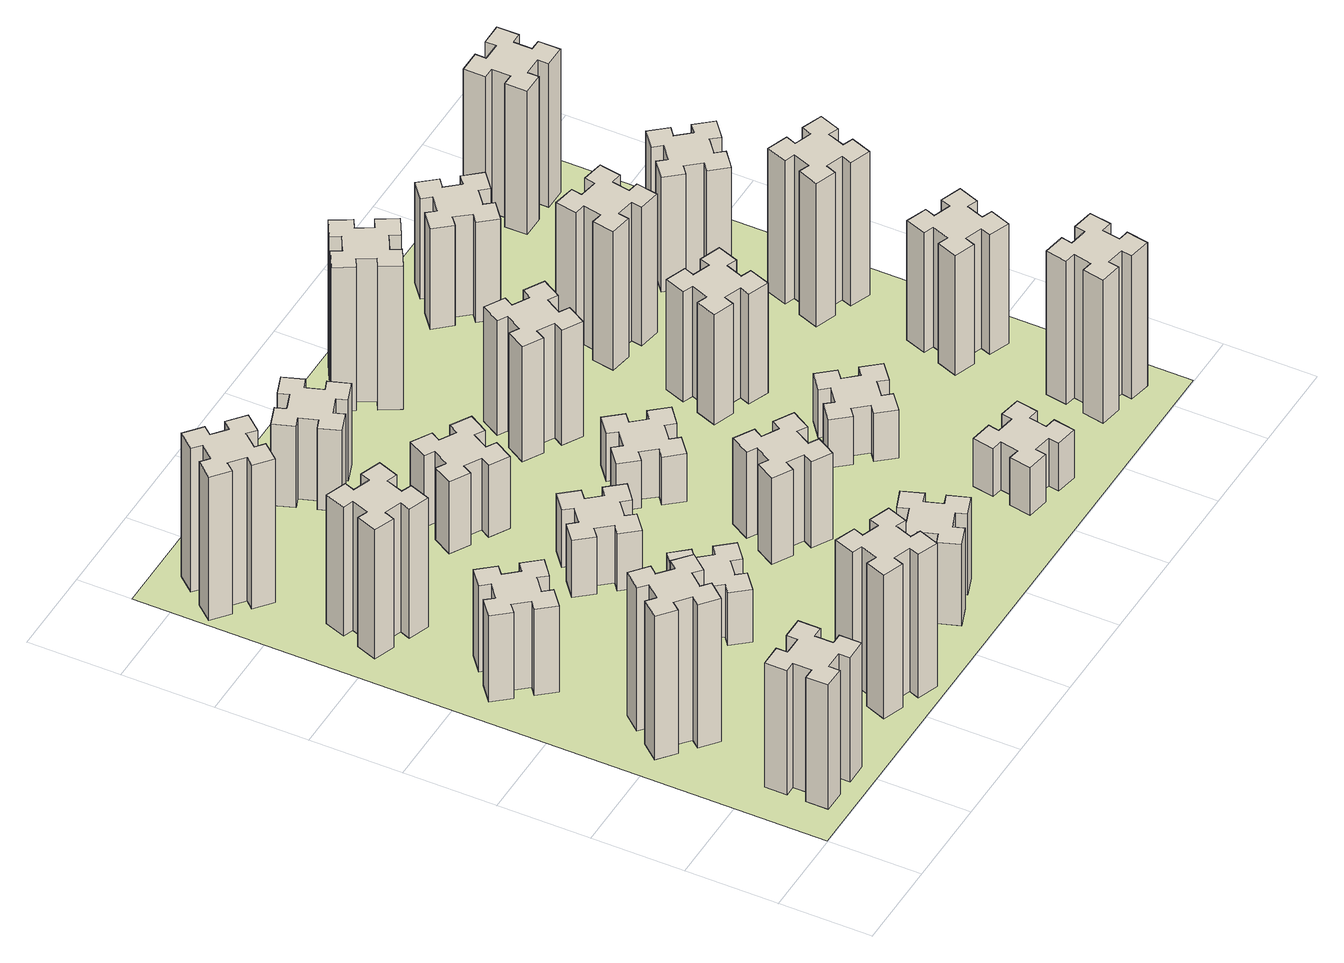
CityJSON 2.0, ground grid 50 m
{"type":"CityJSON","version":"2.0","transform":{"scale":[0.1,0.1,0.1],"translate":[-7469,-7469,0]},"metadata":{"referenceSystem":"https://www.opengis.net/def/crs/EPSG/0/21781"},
"CityObjects":{
"building1":{"type":"Building","attributes":{"class":"1000","function":"1000","usage":"1000","yearOfConstruction":2016,"roofType":"1000","measuredHeight":78,"storeysAboveGround":30,"storeysBelowGround":0},"geometry":[{"type":"Solid","lod":"1","boundaries":[[[[0,1,2,3,4,5,6,7,8,9,10,11,12,13,14,15,16,17,18,19]],[[17,16,20,21]],[[16,15,22,20]],[[15,14,23,22]],[[14,13,24,23]],[[13,12,25,24]],[[12,11,26,25]],[[11,10,27,26]],[[10,9,28,27]],[[9,8,29,28]],[[8,7,30,29]],[[7,6,31,30]],[[6,5,32,31]],[[5,4,33,32]],[[4,3,34,33]],[[3,2,35,34]],[[2,1,36,35]],[[1,0,37,36]],[[0,19,38,37]],[[19,18,39,38]],[[18,17,21,39]],[[24,25,26,27,28,29,30,31,32,33,34,35,36,37,38,39,21,20,22,23]]]]}]},
"building2":{"type":"Building","attributes":{"class":"1000","function":"1000","usage":"1000","yearOfConstruction":2016,"roofType":"1000","measuredHeight":90,"storeysAboveGround":30,"storeysBelowGround":0},"geometry":[{"type":"Solid","lod":"1","boundaries":[[[[40,41,42,43,44,45,46,47,48,49,50,51,52,53,54,55,56,57,58,59]],[[57,56,60,61]],[[56,55,62,60]],[[55,54,63,62]],[[54,53,64,63]],[[53,52,65,64]],[[52,51,66,65]],[[51,50,67,66]],[[50,49,68,67]],[[49,48,69,68]],[[48,47,70,69]],[[47,46,71,70]],[[46,45,72,71]],[[45,44,73,72]],[[44,43,74,73]],[[43,42,75,74]],[[42,41,76,75]],[[41,40,77,76]],[[40,59,78,77]],[[59,58,79,78]],[[58,57,61,79]],[[64,65,66,67,68,69,70,71,72,73,74,75,76,77,78,79,61,60,62,63]]]]}]},
"building3":{"type":"Building","attributes":{"class":"1000","function":"1000","usage":"1000","yearOfConstruction":2016,"roofType":"1000","measuredHeight":54,"storeysAboveGround":30,"storeysBelowGround":0},"geometry":[{"type":"Solid","lod":"1","boundaries":[[[[80,81,82,83,84,85,86,87,88,89,90,91,92,93,94,95,96,97,98,99]],[[97,96,100,101]],[[96,95,102,100]],[[95,94,103,102]],[[94,93,104,103]],[[93,92,105,104]],[[92,91,106,105]],[[91,90,107,106]],[[90,89,108,107]],[[89,88,109,108]],[[88,87,110,109]],[[87,86,111,110]],[[86,85,112,111]],[[85,84,113,112]],[[84,83,114,113]],[[83,82,115,114]],[[82,81,116,115]],[[81,80,117,116]],[[80,99,118,117]],[[99,98,119,118]],[[98,97,101,119]],[[104,105,106,107,108,109,110,111,112,113,114,115,116,117,118,119,101,100,102,103]]]]}]},
"building4":{"type":"Building","attributes":{"class":"1000","function":"1000","usage":"1000","yearOfConstruction":2016,"roofType":"1000","measuredHeight":81,"storeysAboveGround":30,"storeysBelowGround":0},"geometry":[{"type":"Solid","lod":"1","boundaries":[[[[120,121,122,123,124,125,126,127,128,129,130,131,132,133,134,135,136,137,138,139]],[[137,136,140,141]],[[136,135,142,140]],[[135,134,143,142]],[[134,133,144,143]],[[133,132,145,144]],[[132,131,146,145]],[[131,130,147,146]],[[130,129,148,147]],[[129,128,149,148]],[[128,127,150,149]],[[127,126,151,150]],[[126,125,152,151]],[[125,124,153,152]],[[124,123,154,153]],[[123,122,155,154]],[[122,121,156,155]],[[121,120,157,156]],[[120,139,158,157]],[[139,138,159,158]],[[138,137,141,159]],[[144,145,146,147,148,149,150,151,152,153,154,155,156,157,158,159,141,140,142,143]]]]}]},
"building5":{"type":"Building","attributes":{"class":"1000","function":"1000","usage":"1000","yearOfConstruction":2016,"roofType":"1000","measuredHeight":90,"storeysAboveGround":30,"storeysBelowGround":0},"geometry":[{"type":"Solid","lod":"1","boundaries":[[[[160,161,162,163,164,165,166,167,168,169,170,171,172,173,174,175,176,177,178,179]],[[177,176,180,181]],[[176,175,182,180]],[[175,174,183,182]],[[174,173,184,183]],[[173,172,185,184]],[[172,171,186,185]],[[171,170,187,186]],[[170,169,188,187]],[[169,168,189,188]],[[168,167,190,189]],[[167,166,191,190]],[[166,165,192,191]],[[165,164,193,192]],[[164,163,194,193]],[[163,162,195,194]],[[162,161,196,195]],[[161,160,197,196]],[[160,179,198,197]],[[179,178,199,198]],[[178,177,181,199]],[[184,185,186,187,188,189,190,191,192,193,194,195,196,197,198,199,181,180,182,183]]]]}]},
"building6":{"type":"Building","attributes":{"class":"1000","function":"1000","usage":"1000","yearOfConstruction":2016,"roofType":"1000","measuredHeight":90,"storeysAboveGround":30,"storeysBelowGround":0},"geometry":[{"type":"Solid","lod":"1","boundaries":[[[[200,201,202,203,204,205,206,207,208,209,210,211,212,213,214,215,216,217,218,219]],[[217,216,220,221]],[[216,215,222,220]],[[215,214,223,222]],[[214,213,224,223]],[[213,212,225,224]],[[212,211,226,225]],[[211,210,227,226]],[[210,209,228,227]],[[209,208,229,228]],[[208,207,230,229]],[[207,206,231,230]],[[206,205,232,231]],[[205,204,233,232]],[[204,203,234,233]],[[203,202,235,234]],[[202,201,236,235]],[[201,200,237,236]],[[200,219,238,237]],[[219,218,239,238]],[[218,217,221,239]],[[224,225,226,227,228,229,230,231,232,233,234,235,236,237,238,239,221,220,222,223]]]]}]},
"building7":{"type":"Building","attributes":{"class":"1000","function":"1000","usage":"1000","yearOfConstruction":2016,"roofType":"1000","measuredHeight":33,"storeysAboveGround":30,"storeysBelowGround":0},"geometry":[{"type":"Solid","lod":"1","boundaries":[[[[240,241,242,243,244,245,246,247,248,249,250,251,252,253,254,255,256,257,258,259]],[[257,256,260,261]],[[256,255,262,260]],[[255,254,263,262]],[[254,253,264,263]],[[253,252,265,264]],[[252,251,266,265]],[[251,250,267,266]],[[250,249,268,267]],[[249,248,269,268]],[[248,247,270,269]],[[247,246,271,270]],[[246,245,272,271]],[[245,244,273,272]],[[244,243,274,273]],[[243,242,275,274]],[[242,241,276,275]],[[241,240,277,276]],[[240,259,278,277]],[[259,258,279,278]],[[258,257,261,279]],[[264,265,266,267,268,269,270,271,272,273,274,275,276,277,278,279,261,260,262,263]]]]}]},
"building8":{"type":"Building","attributes":{"class":"1000","function":"1000","usage":"1000","yearOfConstruction":2016,"roofType":"1000","measuredHeight":36,"storeysAboveGround":30,"storeysBelowGround":0},"geometry":[{"type":"Solid","lod":"1","boundaries":[[[[280,281,282,283,284,285,286,287,288,289,290,291,292,293,294,295,296,297,298,299]],[[297,296,300,301]],[[296,295,302,300]],[[295,294,303,302]],[[294,293,304,303]],[[293,292,305,304]],[[292,291,306,305]],[[291,290,307,306]],[[290,289,308,307]],[[289,288,309,308]],[[288,287,310,309]],[[287,286,311,310]],[[286,285,312,311]],[[285,284,313,312]],[[284,283,314,313]],[[283,282,315,314]],[[282,281,316,315]],[[281,280,317,316]],[[280,299,318,317]],[[299,298,319,318]],[[298,297,301,319]],[[304,305,306,307,308,309,310,311,312,313,314,315,316,317,318,319,301,300,302,303]]]]}]},
"building9":{"type":"Building","attributes":{"class":"1000","function":"1000","usage":"1000","yearOfConstruction":2016,"roofType":"1000","measuredHeight":51,"storeysAboveGround":30,"storeysBelowGround":0},"geometry":[{"type":"Solid","lod":"1","boundaries":[[[[320,321,322,323,324,325,326,327,328,329,330,331,332,333,334,335,336,337,338,339]],[[337,336,340,341]],[[336,335,342,340]],[[335,334,343,342]],[[334,333,344,343]],[[333,332,345,344]],[[332,331,346,345]],[[331,330,347,346]],[[330,329,348,347]],[[329,328,349,348]],[[328,327,350,349]],[[327,326,351,350]],[[326,325,352,351]],[[325,324,353,352]],[[324,323,354,353]],[[323,322,355,354]],[[322,321,356,355]],[[321,320,357,356]],[[320,339,358,357]],[[339,338,359,358]],[[338,337,341,359]],[[344,345,346,347,348,349,350,351,352,353,354,355,356,357,358,359,341,340,342,343]]]]}]},
"building10":{"type":"Building","attributes":{"class":"1000","function":"1000","usage":"1000","yearOfConstruction":2016,"roofType":"1000","measuredHeight":45,"storeysAboveGround":30,"storeysBelowGround":0},"geometry":[{"type":"Solid","lod":"1","boundaries":[[[[360,361,362,363,364,365,366,367,368,369,370,371,372,373,374,375,376,377,378,379]],[[377,376,380,381]],[[376,375,382,380]],[[375,374,383,382]],[[374,373,384,383]],[[373,372,385,384]],[[372,371,386,385]],[[371,370,387,386]],[[370,369,388,387]],[[369,368,389,388]],[[368,367,390,389]],[[367,366,391,390]],[[366,365,392,391]],[[365,364,393,392]],[[364,363,394,393]],[[363,362,395,394]],[[362,361,396,395]],[[361,360,397,396]],[[360,379,398,397]],[[379,378,399,398]],[[378,377,381,399]],[[384,385,386,387,388,389,390,391,392,393,394,395,396,397,398,399,381,380,382,383]]]]}]},
"building11":{"type":"Building","attributes":{"class":"1000","function":"1000","usage":"1000","yearOfConstruction":2016,"roofType":"1000","measuredHeight":51,"storeysAboveGround":30,"storeysBelowGround":0},"geometry":[{"type":"Solid","lod":"1","boundaries":[[[[400,401,402,403,404,405,406,407,408,409,410,411,412,413,414,415,416,417,418,419]],[[417,416,420,421]],[[416,415,422,420]],[[415,414,423,422]],[[414,413,424,423]],[[413,412,425,424]],[[412,411,426,425]],[[411,410,427,426]],[[410,409,428,427]],[[409,408,429,428]],[[408,407,430,429]],[[407,406,431,430]],[[406,405,432,431]],[[405,404,433,432]],[[404,403,434,433]],[[403,402,435,434]],[[402,401,436,435]],[[401,400,437,436]],[[400,419,438,437]],[[419,418,439,438]],[[418,417,421,439]],[[424,425,426,427,428,429,430,431,432,433,434,435,436,437,438,439,421,420,422,423]]]]}]},
"building12":{"type":"Building","attributes":{"class":"1000","function":"1000","usage":"1000","yearOfConstruction":2016,"roofType":"1000","measuredHeight":54,"storeysAboveGround":30,"storeysBelowGround":0},"geometry":[{"type":"Solid","lod":"1","boundaries":[[[[440,441,442,443,444,445,446,447,448,449,450,451,452,453,454,455,456,457,458,459]],[[457,456,460,461]],[[456,455,462,460]],[[455,454,463,462]],[[454,453,464,463]],[[453,452,465,464]],[[452,451,466,465]],[[451,450,467,466]],[[450,449,468,467]],[[449,448,469,468]],[[448,447,470,469]],[[447,446,471,470]],[[446,445,472,471]],[[445,444,473,472]],[[444,443,474,473]],[[443,442,475,474]],[[442,441,476,475]],[[441,440,477,476]],[[440,459,478,477]],[[459,458,479,478]],[[458,457,461,479]],[[464,465,466,467,468,469,470,471,472,473,474,475,476,477,478,479,461,460,462,463]]]]}]},
"building13":{"type":"Building","attributes":{"class":"1000","function":"1000","usage":"1000","yearOfConstruction":2016,"roofType":"1000","measuredHeight":30,"storeysAboveGround":30,"storeysBelowGround":0},"geometry":[{"type":"Solid","lod":"1","boundaries":[[[[480,481,482,483,484,485,486,487,488,489,490,491,492,493,494,495,496,497,498,499]],[[497,496,500,501]],[[496,495,502,500]],[[495,494,503,502]],[[494,493,504,503]],[[493,492,505,504]],[[492,491,506,505]],[[491,490,507,506]],[[490,489,508,507]],[[489,488,509,508]],[[488,487,510,509]],[[487,486,511,510]],[[486,485,512,511]],[[485,484,513,512]],[[484,483,514,513]],[[483,482,515,514]],[[482,481,516,515]],[[481,480,517,516]],[[480,499,518,517]],[[499,498,519,518]],[[498,497,501,519]],[[504,505,506,507,508,509,510,511,512,513,514,515,516,517,518,519,501,500,502,503]]]]}]},
"building14":{"type":"Building","attributes":{"class":"1000","function":"1000","usage":"1000","yearOfConstruction":2016,"roofType":"1000","measuredHeight":72,"storeysAboveGround":30,"storeysBelowGround":0},"geometry":[{"type":"Solid","lod":"1","boundaries":[[[[520,521,522,523,524,525,526,527,528,529,530,531,532,533,534,535,536,537,538,539]],[[537,536,540,541]],[[536,535,542,540]],[[535,534,543,542]],[[534,533,544,543]],[[533,532,545,544]],[[532,531,546,545]],[[531,530,547,546]],[[530,529,548,547]],[[529,528,549,548]],[[528,527,550,549]],[[527,526,551,550]],[[526,525,552,551]],[[525,524,553,552]],[[524,523,554,553]],[[523,522,555,554]],[[522,521,556,555]],[[521,520,557,556]],[[520,539,558,557]],[[539,538,559,558]],[[538,537,541,559]],[[544,545,546,547,548,549,550,551,552,553,554,555,556,557,558,559,541,540,542,543]]]]}]},
"building15":{"type":"Building","attributes":{"class":"1000","function":"1000","usage":"1000","yearOfConstruction":2016,"roofType":"1000","measuredHeight":30,"storeysAboveGround":30,"storeysBelowGround":0},"geometry":[{"type":"Solid","lod":"1","boundaries":[[[[560,561,562,563,564,565,566,567,568,569,570,571,572,573,574,575,576,577,578,579]],[[577,576,580,581]],[[576,575,582,580]],[[575,574,583,582]],[[574,573,584,583]],[[573,572,585,584]],[[572,571,586,585]],[[571,570,587,586]],[[570,569,588,587]],[[569,568,589,588]],[[568,567,590,589]],[[567,566,591,590]],[[566,565,592,591]],[[565,564,593,592]],[[564,563,594,593]],[[563,562,595,594]],[[562,561,596,595]],[[561,560,597,596]],[[560,579,598,597]],[[579,578,599,598]],[[578,577,581,599]],[[584,585,586,587,588,589,590,591,592,593,594,595,596,597,598,599,581,580,582,583]]]]}]},
"building16":{"type":"Building","attributes":{"class":"1000","function":"1000","usage":"1000","yearOfConstruction":2016,"roofType":"1000","measuredHeight":90,"storeysAboveGround":30,"storeysBelowGround":0},"geometry":[{"type":"Solid","lod":"1","boundaries":[[[[600,601,602,603,604,605,606,607,608,609,610,611,612,613,614,615,616,617,618,619]],[[617,616,620,621]],[[616,615,622,620]],[[615,614,623,622]],[[614,613,624,623]],[[613,612,625,624]],[[612,611,626,625]],[[611,610,627,626]],[[610,609,628,627]],[[609,608,629,628]],[[608,607,630,629]],[[607,606,631,630]],[[606,605,632,631]],[[605,604,633,632]],[[604,603,634,633]],[[603,602,635,634]],[[602,601,636,635]],[[601,600,637,636]],[[600,619,638,637]],[[619,618,639,638]],[[618,617,621,639]],[[624,625,626,627,628,629,630,631,632,633,634,635,636,637,638,639,621,620,622,623]]]]}]},
"building17":{"type":"Building","attributes":{"class":"1000","function":"1000","usage":"1000","yearOfConstruction":2016,"roofType":"1000","measuredHeight":30,"storeysAboveGround":30,"storeysBelowGround":0},"geometry":[{"type":"Solid","lod":"1","boundaries":[[[[640,641,642,643,644,645,646,647,648,649,650,651,652,653,654,655,656,657,658,659]],[[657,656,660,661]],[[656,655,662,660]],[[655,654,663,662]],[[654,653,664,663]],[[653,652,665,664]],[[652,651,666,665]],[[651,650,667,666]],[[650,649,668,667]],[[649,648,669,668]],[[648,647,670,669]],[[647,646,671,670]],[[646,645,672,671]],[[645,644,673,672]],[[644,643,674,673]],[[643,642,675,674]],[[642,641,676,675]],[[641,640,677,676]],[[640,659,678,677]],[[659,658,679,678]],[[658,657,661,679]],[[664,665,666,667,668,669,670,671,672,673,674,675,676,677,678,679,661,660,662,663]]]]}]},
"building18":{"type":"Building","attributes":{"class":"1000","function":"1000","usage":"1000","yearOfConstruction":2016,"roofType":"1000","measuredHeight":69,"storeysAboveGround":30,"storeysBelowGround":0},"geometry":[{"type":"Solid","lod":"1","boundaries":[[[[680,681,682,683,684,685,686,687,688,689,690,691,692,693,694,695,696,697,698,699]],[[697,696,700,701]],[[696,695,702,700]],[[695,694,703,702]],[[694,693,704,703]],[[693,692,705,704]],[[692,691,706,705]],[[691,690,707,706]],[[690,689,708,707]],[[689,688,709,708]],[[688,687,710,709]],[[687,686,711,710]],[[686,685,712,711]],[[685,684,713,712]],[[684,683,714,713]],[[683,682,715,714]],[[682,681,716,715]],[[681,680,717,716]],[[680,699,718,717]],[[699,698,719,718]],[[698,697,701,719]],[[704,705,706,707,708,709,710,711,712,713,714,715,716,717,718,719,701,700,702,703]]]]}]},
"building19":{"type":"Building","attributes":{"class":"1000","function":"1000","usage":"1000","yearOfConstruction":2016,"roofType":"1000","measuredHeight":87,"storeysAboveGround":30,"storeysBelowGround":0},"geometry":[{"type":"Solid","lod":"1","boundaries":[[[[720,721,722,723,724,725,726,727,728,729,730,731,732,733,734,735,736,737,738,739]],[[737,736,740,741]],[[736,735,742,740]],[[735,734,743,742]],[[734,733,744,743]],[[733,732,745,744]],[[732,731,746,745]],[[731,730,747,746]],[[730,729,748,747]],[[729,728,749,748]],[[728,727,750,749]],[[727,726,751,750]],[[726,725,752,751]],[[725,724,753,752]],[[724,723,754,753]],[[723,722,755,754]],[[722,721,756,755]],[[721,720,757,756]],[[720,739,758,757]],[[739,738,759,758]],[[738,737,741,759]],[[744,745,746,747,748,749,750,751,752,753,754,755,756,757,758,759,741,740,742,743]]]]}]},
"building20":{"type":"Building","attributes":{"class":"1000","function":"1000","usage":"1000","yearOfConstruction":2016,"roofType":"1000","measuredHeight":90,"storeysAboveGround":30,"storeysBelowGround":0},"geometry":[{"type":"Solid","lod":"1","boundaries":[[[[760,761,762,763,764,765,766,767,768,769,770,771,772,773,774,775,776,777,778,779]],[[777,776,780,781]],[[776,775,782,780]],[[775,774,783,782]],[[774,773,784,783]],[[773,772,785,784]],[[772,771,786,785]],[[771,770,787,786]],[[770,769,788,787]],[[769,768,789,788]],[[768,767,790,789]],[[767,766,791,790]],[[766,765,792,791]],[[765,764,793,792]],[[764,763,794,793]],[[763,762,795,794]],[[762,761,796,795]],[[761,760,797,796]],[[760,779,798,797]],[[779,778,799,798]],[[778,777,781,799]],[[784,785,786,787,788,789,790,791,792,793,794,795,796,797,798,799,781,780,782,783]]]]}]},
"building21":{"type":"Building","attributes":{"class":"1000","function":"1000","usage":"1000","yearOfConstruction":2016,"roofType":"1000","measuredHeight":63,"storeysAboveGround":30,"storeysBelowGround":0},"geometry":[{"type":"Solid","lod":"1","boundaries":[[[[800,801,802,803,804,805,806,807,808,809,810,811,812,813,814,815,816,817,818,819]],[[817,816,820,821]],[[816,815,822,820]],[[815,814,823,822]],[[814,813,824,823]],[[813,812,825,824]],[[812,811,826,825]],[[811,810,827,826]],[[810,809,828,827]],[[809,808,829,828]],[[808,807,830,829]],[[807,806,831,830]],[[806,805,832,831]],[[805,804,833,832]],[[804,803,834,833]],[[803,802,835,834]],[[802,801,836,835]],[[801,800,837,836]],[[800,819,838,837]],[[819,818,839,838]],[[818,817,821,839]],[[824,825,826,827,828,829,830,831,832,833,834,835,836,837,838,839,821,820,822,823]]]]}]},
"building22":{"type":"Building","attributes":{"class":"1000","function":"1000","usage":"1000","yearOfConstruction":2016,"roofType":"1000","measuredHeight":75,"storeysAboveGround":30,"storeysBelowGround":0},"geometry":[{"type":"Solid","lod":"1","boundaries":[[[[840,841,842,843,844,845,846,847,848,849,850,851,852,853,854,855,856,857,858,859]],[[857,856,860,861]],[[856,855,862,860]],[[855,854,863,862]],[[854,853,864,863]],[[853,852,865,864]],[[852,851,866,865]],[[851,850,867,866]],[[850,849,868,867]],[[849,848,869,868]],[[848,847,870,869]],[[847,846,871,870]],[[846,845,872,871]],[[845,844,873,872]],[[844,843,874,873]],[[843,842,875,874]],[[842,841,876,875]],[[841,840,877,876]],[[840,859,878,877]],[[859,858,879,878]],[[858,857,861,879]],[[864,865,866,867,868,869,870,871,872,873,874,875,876,877,878,879,861,860,862,863]]]]}]},
"building23":{"type":"Building","attributes":{"class":"1000","function":"1000","usage":"1000","yearOfConstruction":2016,"roofType":"1000","measuredHeight":90,"storeysAboveGround":30,"storeysBelowGround":0},"geometry":[{"type":"Solid","lod":"1","boundaries":[[[[880,881,882,883,884,885,886,887,888,889,890,891,892,893,894,895,896,897,898,899]],[[897,896,900,901]],[[896,895,902,900]],[[895,894,903,902]],[[894,893,904,903]],[[893,892,905,904]],[[892,891,906,905]],[[891,890,907,906]],[[890,889,908,907]],[[889,888,909,908]],[[888,887,910,909]],[[887,886,911,910]],[[886,885,912,911]],[[885,884,913,912]],[[884,883,914,913]],[[883,882,915,914]],[[882,881,916,915]],[[881,880,917,916]],[[880,899,918,917]],[[899,898,919,918]],[[898,897,901,919]],[[904,905,906,907,908,909,910,911,912,913,914,915,916,917,918,919,901,900,902,903]]]]}]},
"building24":{"type":"Building","attributes":{"class":"1000","function":"1000","usage":"1000","yearOfConstruction":2016,"roofType":"1000","measuredHeight":72,"storeysAboveGround":30,"storeysBelowGround":0},"geometry":[{"type":"Solid","lod":"1","boundaries":[[[[920,921,922,923,924,925,926,927,928,929,930,931,932,933,934,935,936,937,938,939]],[[937,936,940,941]],[[936,935,942,940]],[[935,934,943,942]],[[934,933,944,943]],[[933,932,945,944]],[[932,931,946,945]],[[931,930,947,946]],[[930,929,948,947]],[[929,928,949,948]],[[928,927,950,949]],[[927,926,951,950]],[[926,925,952,951]],[[925,924,953,952]],[[924,923,954,953]],[[923,922,955,954]],[[922,921,956,955]],[[921,920,957,956]],[[920,939,958,957]],[[939,938,959,958]],[[938,937,941,959]],[[944,945,946,947,948,949,950,951,952,953,954,955,956,957,958,959,941,940,942,943]]]]}]},
"building25":{"type":"Building","attributes":{"class":"1000","function":"1000","usage":"1000","yearOfConstruction":2016,"roofType":"1000","measuredHeight":90,"storeysAboveGround":30,"storeysBelowGround":0},"geometry":[{"type":"Solid","lod":"1","boundaries":[[[[960,961,962,963,964,965,966,967,968,969,970,971,972,973,974,975,976,977,978,979]],[[977,976,980,981]],[[976,975,982,980]],[[975,974,983,982]],[[974,973,984,983]],[[973,972,985,984]],[[972,971,986,985]],[[971,970,987,986]],[[970,969,988,987]],[[969,968,989,988]],[[968,967,990,989]],[[967,966,991,990]],[[966,965,992,991]],[[965,964,993,992]],[[964,963,994,993]],[[963,962,995,994]],[[962,961,996,995]],[[961,960,997,996]],[[960,979,998,997]],[[979,978,999,998]],[[978,977,981,999]],[[984,985,986,987,988,989,990,991,992,993,994,995,996,997,998,999,981,980,982,983]]]]}]},
"landuse1":{"type":"LandUse","attributes":{"name":"plot1","function":"1010"},"geometry":[{"type":"MultiSurface","lod":"1","boundaries":[[[1000,1001,1002,1003]]]}]}
},
"vertices":[
[265,325,0],[265,225,0],[205,225,0],[205,105,0],[325,105,0],[325,165,0],[425,165,0],[425,105,0],[545,105,0],[545,225,0],[485,225,0],[485,325,0],[545,325,0],[545,445,0],[425,445,0],[425,385,0],[325,385,0],[325,445,0],[205,445,0],[205,325,0],[325,385,780],[325,445,780],[425,385,780],[425,445,780],[545,445,780],[545,325,780],[485,325,780],[485,225,780],[545,225,780],[545,105,780],[425,105,780],[425,165,780],[325,165,780],[325,105,780],[205,105,780],[205,225,780],[265,225,780],[265,325,780],[205,325,780],[205,445,780],
[484,1067,0],[408,1132,0],[446,1178,0],[354,1255,0],[277,1163,0],[323,1124,0],[259,1048,0],[213,1086,0],[136,994,0],[228,917,0],[266,963,0],[343,899,0],[304,853,0],[396,776,0],[473,868,0],[427,906,0],[492,983,0],[538,944,0],[615,1036,0],[523,1113,0],[492,983,900],[538,944,900],[427,906,900],[473,868,900],[396,776,900],[304,853,900],[343,899,900],[266,963,900],[228,917,900],[136,994,900],[213,1086,900],[259,1048,900],[323,1124,900],[277,1163,900],[354,1255,900],[446,1178,900],[408,1132,900],[484,1067,900],[523,1113,900],[615,1036,900],
[492,1888,0],[427,1964,0],[473,2003,0],[396,2095,0],[304,2018,0],[343,1972,0],[266,1907,0],[228,1953,0],[136,1876,0],[213,1784,0],[259,1823,0],[323,1746,0],[277,1708,0],[354,1616,0],[446,1693,0],[408,1739,0],[484,1803,0],[523,1757,0],[615,1834,0],[538,1926,0],[484,1803,540],[523,1757,540],[408,1739,540],[446,1693,540],[354,1616,540],[277,1708,540],[323,1746,540],[259,1823,540],[213,1784,540],[136,1876,540],[228,1953,540],[266,1907,540],[343,1972,540],[304,2018,540],[396,2095,540],[473,2003,540],[427,1964,540],[492,1888,540],[538,1926,540],[615,1834,540],
[462,2511,0],[496,2605,0],[552,2584,0],[593,2697,0],[480,2738,0],[460,2682,0],[366,2716,0],[387,2772,0],[274,2813,0],[233,2700,0],[289,2680,0],[255,2586,0],[199,2607,0],[157,2494,0],[270,2453,0],[291,2509,0],[385,2475,0],[364,2419,0],[477,2377,0],[518,2490,0],[385,2475,810],[364,2419,810],[291,2509,810],[270,2453,810],[157,2494,810],[199,2607,810],[255,2586,810],[289,2680,810],[233,2700,810],[274,2813,810],[387,2772,810],[366,2716,810],[460,2682,810],[480,2738,810],[593,2697,810],[552,2584,810],[496,2605,810],[462,2511,810],[518,2490,810],[477,2377,810],
[1029,360,0],[995,266,0],[939,287,0],[897,174,0],[1010,133,0],[1031,189,0],[1125,155,0],[1104,99,0],[1217,57,0],[1258,170,0],[1202,191,0],[1236,285,0],[1292,264,0],[1333,377,0],[1220,418,0],[1200,362,0],[1106,396,0],[1127,452,0],[1014,493,0],[973,380,0],[1106,396,900],[1127,452,900],[1200,362,900],[1220,418,900],[1333,377,900],[1292,264,900],[1236,285,900],[1202,191,900],[1258,170,900],[1217,57,900],[1104,99,900],[1125,155,900],[1031,189,900],[1010,133,900],[897,174,900],[939,287,900],[995,266,900],[1029,360,900],[973,380,900],[1014,493,900],
[384,3387,0],[308,3452,0],[346,3498,0],[254,3575,0],[177,3483,0],[223,3444,0],[159,3368,0],[113,3406,0],[36,3314,0],[128,3237,0],[166,3283,0],[243,3219,0],[204,3173,0],[296,3096,0],[373,3188,0],[327,3226,0],[392,3303,0],[438,3264,0],[515,3356,0],[423,3433,0],[392,3303,900],[438,3264,900],[327,3226,900],[373,3188,900],[296,3096,900],[204,3173,900],[243,3219,900],[166,3283,900],[128,3237,900],[36,3314,900],[113,3406,900],[159,3368,900],[223,3444,900],[177,3483,900],[254,3575,900],[346,3498,900],[308,3452,900],[384,3387,900],[423,3433,900],[515,3356,900],
[1083,1332,0],[1006,1267,0],[968,1313,0],[876,1236,0],[953,1144,0],[999,1183,0],[1063,1106,0],[1017,1068,0],[1094,976,0],[1186,1053,0],[1148,1099,0],[1224,1163,0],[1263,1117,0],[1355,1194,0],[1278,1286,0],[1232,1248,0],[1167,1324,0],[1213,1363,0],[1136,1455,0],[1044,1378,0],[1167,1324,330],[1213,1363,330],[1232,1248,330],[1278,1286,330],[1355,1194,330],[1263,1117,330],[1224,1163,330],[1148,1099,330],[1186,1053,330],[1094,976,330],[1017,1068,330],[1063,1106,330],[999,1183,330],[953,1144,330],[876,1236,330],[968,1313,330],[1006,1267,330],[1083,1332,330],[1044,1378,330],[1136,1455,330],
[1183,1972,0],[1106,1907,0],[1068,1953,0],[976,1876,0],[1053,1784,0],[1099,1823,0],[1163,1746,0],[1117,1708,0],[1194,1616,0],[1286,1693,0],[1248,1739,0],[1324,1803,0],[1363,1757,0],[1455,1834,0],[1378,1926,0],[1332,1888,0],[1267,1964,0],[1313,2003,0],[1236,2095,0],[1144,2018,0],[1267,1964,360],[1313,2003,360],[1332,1888,360],[1378,1926,360],[1455,1834,360],[1363,1757,360],[1324,1803,360],[1248,1739,360],[1286,1693,360],[1194,1616,360],[1117,1708,360],[1163,1746,360],[1099,1823,360],[1053,1784,360],[976,1876,360],[1068,1953,360],[1106,1907,360],[1183,1972,360],[1144,2018,360],[1236,2095,360],
[1765,496,0],[1671,462,0],[1650,518,0],[1537,477,0],[1579,364,0],[1635,385,0],[1669,291,0],[1613,270,0],[1654,157,0],[1767,199,0],[1746,255,0],[1840,289,0],[1860,233,0],[1973,274,0],[1932,387,0],[1876,366,0],[1842,460,0],[1898,480,0],[1857,593,0],[1744,552,0],[1842,460,510],[1898,480,510],[1876,366,510],[1932,387,510],[1973,274,510],[1860,233,510],[1840,289,510],[1746,255,510],[1767,199,510],[1654,157,510],[1613,270,510],[1669,291,510],[1635,385,510],[1579,364,510],[1537,477,510],[1650,518,510],[1671,462,510],[1765,496,510],[1744,552,510],[1857,593,510],
[1117,2525,0],[1204,2475,0],[1174,2423,0],[1278,2363,0],[1338,2467,0],[1286,2497,0],[1336,2584,0],[1388,2554,0],[1448,2658,0],[1344,2718,0],[1314,2666,0],[1227,2716,0],[1257,2768,0],[1153,2828,0],[1093,2724,0],[1145,2694,0],[1095,2607,0],[1043,2637,0],[983,2533,0],[1087,2473,0],[1095,2607,450],[1043,2637,450],[1145,2694,450],[1093,2724,450],[1153,2828,450],[1257,2768,450],[1227,2716,450],[1314,2666,450],[1344,2718,450],[1448,2658,450],[1388,2554,450],[1336,2584,450],[1286,2497,450],[1338,2467,450],[1278,2363,450],[1174,2423,450],[1204,2475,450],[1117,2525,450],[1087,2473,450],[983,2533,450],
[1125,3456,0],[1031,3422,0],[1010,3478,0],[897,3437,0],[939,3324,0],[995,3345,0],[1029,3251,0],[973,3230,0],[1014,3117,0],[1127,3159,0],[1106,3215,0],[1200,3249,0],[1220,3193,0],[1333,3234,0],[1292,3347,0],[1236,3326,0],[1202,3420,0],[1258,3440,0],[1217,3553,0],[1104,3512,0],[1202,3420,510],[1258,3440,510],[1236,3326,510],[1292,3347,510],[1333,3234,510],[1220,3193,510],[1200,3249,510],[1106,3215,510],[1127,3159,510],[1014,3117,510],[973,3230,510],[1029,3251,510],[995,3345,510],[939,3324,510],[897,3437,510],[1010,3478,510],[1031,3422,510],[1125,3456,510],[1104,3512,510],[1217,3553,510],
[1954,1286,0],[1867,1336,0],[1897,1388,0],[1793,1448,0],[1733,1344,0],[1785,1314,0],[1735,1227,0],[1683,1257,0],[1623,1153,0],[1727,1093,0],[1757,1145,0],[1844,1095,0],[1814,1043,0],[1918,983,0],[1978,1087,0],[1926,1117,0],[1976,1204,0],[2028,1174,0],[2088,1278,0],[1984,1338,0],[1976,1204,540],[2028,1174,540],[1926,1117,540],[1978,1087,540],[1918,983,540],[1814,1043,540],[1844,1095,540],[1757,1145,540],[1727,1093,540],[1623,1153,540],[1683,1257,540],[1735,1227,540],[1785,1314,540],[1733,1344,540],[1793,1448,540],[1897,1388,540],[1867,1336,540],[1954,1286,540],[1984,1338,540],[2088,1278,540],
[1972,1988,0],[1907,2064,0],[1953,2103,0],[1876,2195,0],[1784,2118,0],[1823,2072,0],[1746,2007,0],[1708,2053,0],[1616,1976,0],[1693,1884,0],[1739,1923,0],[1803,1846,0],[1757,1808,0],[1834,1716,0],[1926,1793,0],[1888,1839,0],[1964,1903,0],[2003,1857,0],[2095,1934,0],[2018,2026,0],[1964,1903,300],[2003,1857,300],[1888,1839,300],[1926,1793,300],[1834,1716,300],[1757,1808,300],[1803,1846,300],[1739,1923,300],[1693,1884,300],[1616,1976,300],[1708,2053,300],[1746,2007,300],[1823,2072,300],[1784,2118,300],[1876,2195,300],[1953,2103,300],[1907,2064,300],[1972,1988,300],[2018,2026,300],[2095,1934,300],
[2026,2497,0],[2076,2584,0],[2128,2554,0],[2188,2658,0],[2084,2718,0],[2054,2666,0],[1967,2716,0],[1997,2768,0],[1893,2828,0],[1833,2724,0],[1885,2694,0],[1835,2607,0],[1783,2637,0],[1723,2533,0],[1827,2473,0],[1857,2525,0],[1944,2475,0],[1914,2423,0],[2018,2363,0],[2078,2467,0],[1944,2475,720],[1914,2423,720],[1857,2525,720],[1827,2473,720],[1723,2533,720],[1783,2637,720],[1835,2607,720],[1885,2694,720],[1833,2724,720],[1893,2828,720],[1997,2768,720],[1967,2716,720],[2054,2666,720],[2084,2718,720],[2188,2658,720],[2128,2554,720],[2076,2584,720],[2026,2497,720],[2078,2467,720],[2018,2363,720],
[2596,444,0],[2578,345,0],[2519,356,0],[2498,237,0],[2617,217,0],[2627,276,0],[2725,258,0],[2715,199,0],[2833,178,0],[2854,297,0],[2795,307,0],[2812,405,0],[2871,395,0],[2892,513,0],[2774,534,0],[2764,475,0],[2665,492,0],[2676,551,0],[2557,572,0],[2537,454,0],[2665,492,300],[2676,551,300],[2764,475,300],[2774,534,300],[2892,513,300],[2871,395,300],[2812,405,300],[2795,307,300],[2854,297,300],[2833,178,300],[2715,199,300],[2725,258,300],[2627,276,300],[2617,217,300],[2498,237,300],[2519,356,300],[2578,345,300],[2596,444,300],[2537,454,300],[2557,572,300],
[1844,3556,0],[1757,3506,0],[1727,3558,0],[1623,3498,0],[1683,3394,0],[1735,3424,0],[1785,3337,0],[1733,3307,0],[1793,3203,0],[1897,3263,0],[1867,3315,0],[1954,3365,0],[1984,3313,0],[2088,3373,0],[2028,3477,0],[1976,3447,0],[1926,3534,0],[1978,3564,0],[1918,3668,0],[1814,3608,0],[1926,3534,900],[1978,3564,900],[1976,3447,900],[2028,3477,900],[2088,3373,900],[1984,3313,900],[1954,3365,900],[1867,3315,900],[1897,3263,900],[1793,3203,900],[1733,3307,900],[1785,3337,900],[1735,3424,900],[1683,3394,900],[1623,3498,900],[1727,3558,900],[1757,3506,900],[1844,3556,900],[1814,3608,900],[1918,3668,900],
[2628,1099,0],[2704,1163,0],[2743,1117,0],[2835,1194,0],[2758,1286,0],[2712,1248,0],[2647,1324,0],[2693,1363,0],[2616,1455,0],[2524,1378,0],[2563,1332,0],[2486,1267,0],[2448,1313,0],[2356,1236,0],[2433,1144,0],[2479,1183,0],[2543,1106,0],[2497,1068,0],[2574,976,0],[2666,1053,0],[2543,1106,300],[2497,1068,300],[2479,1183,300],[2433,1144,300],[2356,1236,300],[2448,1313,300],[2486,1267,300],[2563,1332,300],[2524,1378,300],[2616,1455,300],[2693,1363,300],[2647,1324,300],[2712,1248,300],[2758,1286,300],[2835,1194,300],[2743,1117,300],[2704,1163,300],[2628,1099,300],[2666,1053,300],[2574,976,300],
[2682,1871,0],[2716,1965,0],[2772,1944,0],[2813,2057,0],[2700,2098,0],[2680,2042,0],[2586,2076,0],[2607,2132,0],[2494,2173,0],[2453,2060,0],[2509,2040,0],[2475,1946,0],[2419,1967,0],[2377,1854,0],[2490,1813,0],[2511,1869,0],[2605,1835,0],[2584,1779,0],[2697,1737,0],[2738,1850,0],[2605,1835,690],[2584,1779,690],[2511,1869,690],[2490,1813,690],[2377,1854,690],[2419,1967,690],[2475,1946,690],[2509,2040,690],[2453,2060,690],[2494,2173,690],[2607,2132,690],[2586,2076,690],[2680,2042,690],[2700,2098,690],[2813,2057,690],[2772,1944,690],[2716,1965,690],[2682,1871,690],[2738,1850,690],[2697,1737,690],
[2596,2664,0],[2578,2565,0],[2519,2576,0],[2498,2457,0],[2617,2437,0],[2627,2496,0],[2725,2478,0],[2715,2419,0],[2833,2398,0],[2854,2517,0],[2795,2527,0],[2812,2625,0],[2871,2615,0],[2892,2733,0],[2774,2754,0],[2764,2695,0],[2665,2712,0],[2676,2771,0],[2557,2792,0],[2537,2674,0],[2665,2712,870],[2676,2771,870],[2764,2695,870],[2774,2754,870],[2892,2733,870],[2871,2615,870],[2812,2625,870],[2795,2527,870],[2854,2517,870],[2833,2398,870],[2715,2419,870],[2725,2478,870],[2627,2496,870],[2617,2437,870],[2498,2457,870],[2519,2576,870],[2578,2565,870],[2596,2664,870],[2537,2674,870],[2557,2792,870],
[3504,475,0],[3405,492,0],[3416,551,0],[3297,572,0],[3277,454,0],[3336,444,0],[3318,345,0],[3259,356,0],[3238,237,0],[3357,217,0],[3367,276,0],[3465,258,0],[3455,199,0],[3573,178,0],[3594,297,0],[3535,307,0],[3552,405,0],[3611,395,0],[3632,513,0],[3514,534,0],[3552,405,900],[3611,395,900],[3535,307,900],[3594,297,900],[3573,178,900],[3455,199,900],[3465,258,900],[3367,276,900],[3357,217,900],[3238,237,900],[3259,356,900],[3318,345,900],[3336,444,900],[3277,454,900],[3297,572,900],[3416,551,900],[3405,492,900],[3504,475,900],[3514,534,900],[3632,513,900],
[2712,3368,0],[2647,3444,0],[2693,3483,0],[2616,3575,0],[2524,3498,0],[2563,3452,0],[2486,3387,0],[2448,3433,0],[2356,3356,0],[2433,3264,0],[2479,3303,0],[2543,3226,0],[2497,3188,0],[2574,3096,0],[2666,3173,0],[2628,3219,0],[2704,3283,0],[2743,3237,0],[2835,3314,0],[2758,3406,0],[2704,3283,630],[2743,3237,630],[2628,3219,630],[2666,3173,630],[2574,3096,630],[2497,3188,630],[2543,3226,630],[2479,3303,630],[2433,3264,630],[2356,3356,630],[2448,3433,630],[2486,3387,630],[2563,3452,630],[2524,3498,630],[2616,3575,630],[2693,3483,630],[2647,3444,630],[2712,3368,630],[2758,3406,630],[2835,3314,630],
[3351,1029,0],[3445,995,0],[3424,939,0],[3537,897,0],[3578,1010,0],[3522,1031,0],[3556,1125,0],[3612,1104,0],[3653,1217,0],[3540,1258,0],[3520,1202,0],[3426,1236,0],[3447,1292,0],[3334,1333,0],[3293,1220,0],[3349,1200,0],[3315,1106,0],[3259,1127,0],[3217,1014,0],[3330,973,0],[3315,1106,750],[3259,1127,750],[3349,1200,750],[3293,1220,750],[3334,1333,750],[3447,1292,750],[3426,1236,750],[3520,1202,750],[3540,1258,750],[3653,1217,750],[3612,1104,750],[3556,1125,750],[3522,1031,750],[3578,1010,750],[3537,897,750],[3424,939,750],[3445,995,750],[3351,1029,750],[3330,973,750],[3217,1014,750],
[3520,1942,0],[3426,1976,0],[3447,2032,0],[3334,2073,0],[3293,1960,0],[3349,1940,0],[3315,1846,0],[3259,1867,0],[3217,1754,0],[3330,1713,0],[3351,1769,0],[3445,1735,0],[3424,1679,0],[3537,1637,0],[3578,1750,0],[3522,1771,0],[3556,1865,0],[3612,1844,0],[3653,1957,0],[3540,1998,0],[3556,1865,900],[3612,1844,900],[3522,1771,900],[3578,1750,900],[3537,1637,900],[3424,1679,900],[3445,1735,900],[3351,1769,900],[3330,1713,900],[3217,1754,900],[3259,1867,900],[3315,1846,900],[3349,1940,900],[3293,1960,900],[3334,2073,900],[3447,2032,900],[3426,1976,900],[3520,1942,900],[3540,1998,900],[3653,1957,900],
[3219,2463,0],[3283,2386,0],[3237,2348,0],[3314,2256,0],[3406,2333,0],[3368,2379,0],[3444,2443,0],[3483,2397,0],[3575,2474,0],[3498,2566,0],[3452,2528,0],[3387,2604,0],[3433,2643,0],[3356,2735,0],[3264,2658,0],[3303,2612,0],[3226,2547,0],[3188,2593,0],[3096,2516,0],[3173,2424,0],[3226,2547,720],[3188,2593,720],[3303,2612,720],[3264,2658,720],[3356,2735,720],[3433,2643,720],[3387,2604,720],[3452,2528,720],[3498,2566,720],[3575,2474,720],[3483,2397,720],[3444,2443,720],[3368,2379,720],[3406,2333,720],[3314,2256,720],[3237,2348,720],[3283,2386,720],[3219,2463,720],[3173,2424,720],[3096,2516,720],
[3285,3325,0],[3385,3325,0],[3385,3265,0],[3505,3265,0],[3505,3385,0],[3445,3385,0],[3445,3485,0],[3505,3485,0],[3505,3605,0],[3385,3605,0],[3385,3545,0],[3285,3545,0],[3285,3605,0],[3165,3605,0],[3165,3485,0],[3225,3485,0],[3225,3385,0],[3165,3385,0],[3165,3265,0],[3285,3265,0],[3225,3385,900],[3165,3385,900],[3225,3485,900],[3165,3485,900],[3165,3605,900],[3285,3605,900],[3285,3545,900],[3385,3545,900],[3385,3605,900],[3505,3605,900],[3505,3485,900],[3445,3485,900],[3445,3385,900],[3505,3385,900],[3505,3265,900],[3385,3265,900],[3385,3325,900],[3285,3325,900],[3285,3265,900],[3165,3265,900],
[5,3705,0],[3705,3705,0],[3705,5,0],[5,5,0]
]}
